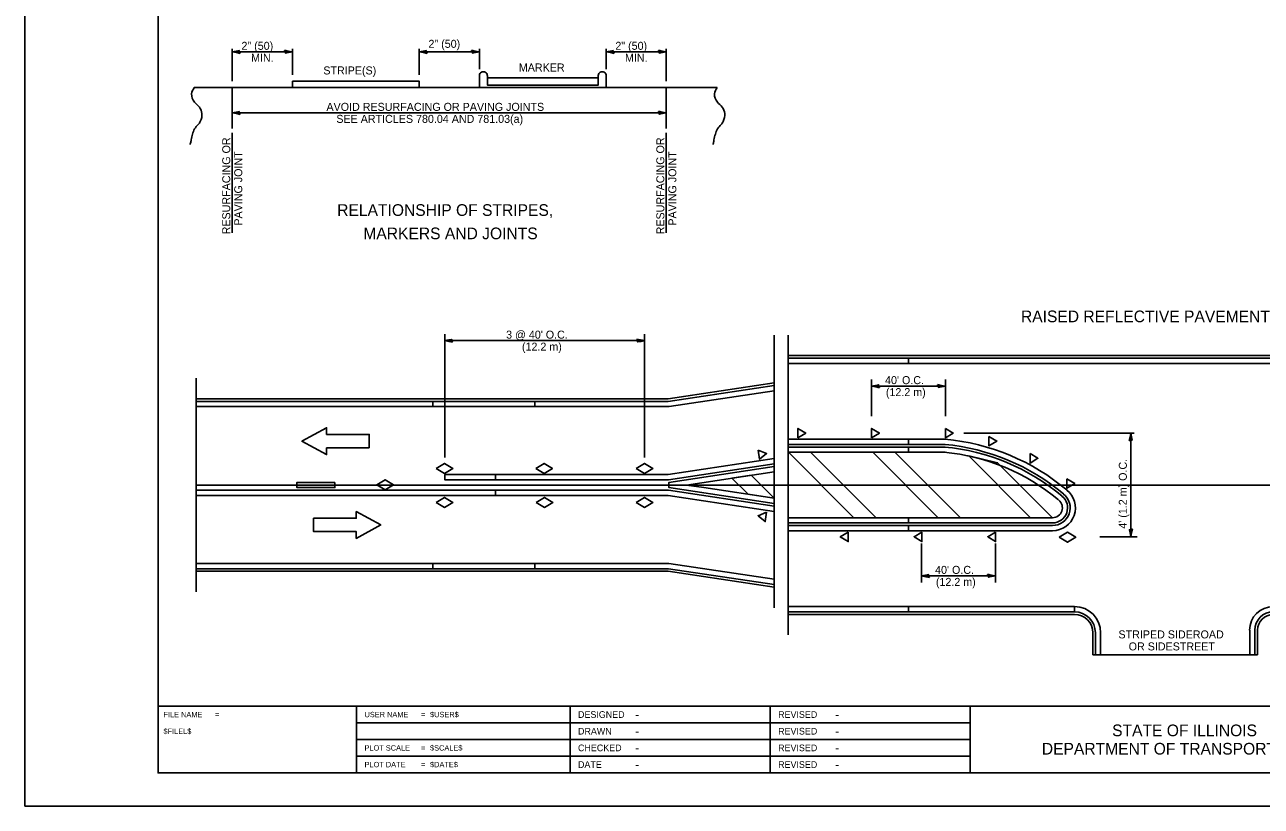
# Model space of a CAD drawing. Extents: x 100068 to 100255, y 99000 to 99022.
# Drawn here: x 100068 to 100086.54, y 99000 to 99011.71 of the extents above; entities that cross this region are included whole.
import ezdxf

# ---------------------------------------------------------------- set-up
doc = ezdxf.new("R2010")
doc.units = 0
for name, color, linetype in [('Alignment_EX_50 Centerline', 7, 'Continuous'), ('Design_PR_PMK Symbols', 7, 'Continuous'), ('Design_PR_Roadway Dimensions', 7, 'Continuous'), ('Design_PR_Roadway Notes', 7, 'Continuous'), ('Sheets_50 Reference Boundary', 7, 'Continuous'), ('Sheets_General Details', 7, 'Continuous'), ('Sheets_Printer Plotting Border', 7, 'Continuous'), ('Stage_Construction Traffic Control', 7, 'Continuous'), ('Topo_EOP', 7, 'Continuous')]:
    doc.layers.add(name, color=color, linetype=linetype)

msp = doc.modelspace()

# ---------------------------------------------------------------- linework, layer by layer
at = {"layer": 'Alignment_EX_50 Centerline'}
msp.add_line((100070.568, 99004.815), (100101.128, 99004.815), dxfattribs=at)
at = {"layer": 'Design_PR_PMK Symbols'}
for p, q in [((100074.816, 99010.773), (100074.816, 99010.951)), ((100074.935, 99010.951), (100074.935, 99010.809)), ((100076.597, 99010.809), (100076.597, 99010.951)), ((100076.716, 99010.951), (100076.716, 99010.773)), ((100076.716, 99010.951), (100076.716, 99010.951)), ((100076.716, 99010.773), (100074.816, 99010.773)), ((100074.935, 99010.809), (100076.597, 99010.809)), ((100081.249, 99005.423), (100081.249, 99005.501)), ((100081.249, 99005.501), (100081.8, 99005.501)), ((100081.8, 99005.423), (100081.249, 99005.423)), ((100081.249, 99005.305), (100081.249, 99005.383)), ((100081.249, 99005.383), (100081.8, 99005.383)), ((100081.793, 99005.423), (100081.8, 99005.423)), ((100081.8, 99005.305), (100081.249, 99005.305)), ((100081.249, 99004.247), (100081.249, 99004.325)), ((100081.249, 99004.325), (100083.407, 99004.325)), ((100083.407, 99004.247), (100081.249, 99004.247)), ((100081.249, 99004.129), (100081.249, 99004.208)), ((100081.249, 99004.208), (100083.407, 99004.208)), ((100083.407, 99004.129), (100081.249, 99004.129)), ((100083.737, 99002.915), (100083.737, 99002.993)), ((100084.051, 99002.27), (100084.051, 99002.601)), ((100084.129, 99002.601), (100084.129, 99002.27)), ((100086.363, 99002.27), (100086.363, 99002.64)), ((100086.441, 99002.64), (100086.441, 99002.27)), ((100084.129, 99002.27), (100084.051, 99002.27)), ((100086.441, 99002.27), (100086.363, 99002.27))]:
    msp.add_line(p, q, dxfattribs=at)
for points in [[(100074.935, 99010.916), (100076.597, 99010.916), (100076.597, 99010.809), (100074.935, 99010.809)], [(100072.013, 99010.868), (100073.913, 99010.868), (100073.913, 99010.773), (100072.013, 99010.773)], [(100081.249, 99006.715), (100079.442, 99006.715), (100079.442, 99006.637), (100081.249, 99006.637)], [(100081.249, 99006.716), (100092.476, 99006.716), (100092.476, 99006.637), (100081.249, 99006.637)], [(100079.233, 99006.308), (100079.233, 99006.228), (100077.663, 99005.992), (100075.647, 99005.991), (100075.647, 99006.069), (100077.648, 99006.069)], [(100074.119, 99006.069), (100070.568, 99006.069), (100070.568, 99005.991), (100074.119, 99005.991)], [(100074.119, 99006.069), (100075.647, 99006.069), (100075.647, 99005.991), (100074.119, 99005.991)], [(100079.59, 99005.523), (100079.59, 99005.664), (100079.707, 99005.594)], [(100080.695, 99005.523), (100080.695, 99005.664), (100080.813, 99005.594)], [(100081.801, 99005.664), (100081.918, 99005.594), (100081.801, 99005.523)], [(100082.455, 99005.543), (100082.573, 99005.473), (100082.455, 99005.402)], [(100081.249, 99005.501), (100079.442, 99005.501), (100079.442, 99005.422), (100081.249, 99005.422)], [(100081.249, 99005.383), (100079.442, 99005.383), (100079.442, 99005.305), (100081.249, 99005.305)], [(100079.233, 99005.211), (100079.233, 99005.131), (100077.651, 99004.894), (100075.059, 99004.894), (100075.059, 99004.972), (100077.646, 99004.972)], [(100078.995, 99005.339), (100079.121, 99005.287), (100079.016, 99005.2)], [(100079.449, 99005.305), (100079.779, 99005.305), (100080.759, 99004.326), (100080.428, 99004.325)], [(100080.712, 99005.305), (100081.042, 99005.305), (100082.022, 99004.326), (100081.691, 99004.325)], [(100082.153, 99005.25), (100082.584, 99005.149), (100083.407, 99004.325), (100083.076, 99004.325)], [(100083.071, 99005.286), (100083.189, 99005.215), (100083.071, 99005.145)], [(100074.169, 99005.064), (100074.295, 99005.139), (100074.419, 99005.064), (100074.295, 99004.989)], [(100074.296, 99004.972), (100075.059, 99004.972), (100075.059, 99004.894), (100074.296, 99004.894)], [(100075.66, 99005.064), (100075.786, 99005.139), (100075.91, 99005.064), (100075.786, 99004.989)], [(100077.166, 99005.064), (100077.292, 99005.139), (100077.416, 99005.064), (100077.292, 99004.989)], [(100079.233, 99005.092), (100079.233, 99005.013), (100077.92, 99004.815), (100078.181, 99004.776), (100079.233, 99004.618), (100079.233, 99004.538), (100077.657, 99004.776), (100077.657, 99004.855)], [(100072.649, 99004.854), (100072.081, 99004.854), (100072.081, 99004.776), (100072.649, 99004.776)], [(100073.278, 99004.819), (100073.404, 99004.893), (100073.528, 99004.819), (100073.404, 99004.744)], [(100078.602, 99004.918), (100078.889, 99004.961), (100079.233, 99004.618), (100078.843, 99004.676)], [(100083.622, 99004.91), (100083.74, 99004.84), (100083.622, 99004.769)], [(100070.568, 99004.737), (100075.059, 99004.737), (100075.059, 99004.658), (100070.568, 99004.658)], [(100074.169, 99004.555), (100074.295, 99004.629), (100074.419, 99004.555), (100074.295, 99004.48)], [(100079.233, 99004.499), (100079.233, 99004.42), (100077.646, 99004.658), (100075.059, 99004.658), (100075.059, 99004.737), (100077.651, 99004.737)], [(100075.668, 99004.555), (100075.793, 99004.629), (100075.918, 99004.555), (100075.794, 99004.48)], [(100077.166, 99004.555), (100077.292, 99004.629), (100077.416, 99004.555), (100077.292, 99004.48)], [(100079.121, 99004.407), (100078.994, 99004.355), (100079.1, 99004.268)], [(100081.249, 99004.325), (100079.442, 99004.325), (100079.442, 99004.247), (100081.249, 99004.247)], [(100079.442, 99004.208), (100081.249, 99004.208), (100081.249, 99004.129), (100079.442, 99004.129)], [(100080.344, 99004.109), (100080.344, 99003.968), (100080.226, 99004.038)], [(100081.449, 99004.109), (100081.449, 99003.968), (100081.331, 99004.039)], [(100082.554, 99004.109), (100082.554, 99003.968), (100082.436, 99004.039)], [(100083.506, 99004.033), (100083.631, 99004.107), (100083.755, 99004.033), (100083.631, 99003.958)], [(100074.119, 99003.561), (100070.568, 99003.561), (100070.568, 99003.639), (100074.119, 99003.639)], [(100074.119, 99003.639), (100075.647, 99003.639), (100075.647, 99003.561), (100074.119, 99003.561)], [(100079.233, 99003.402), (100079.233, 99003.323), (100077.649, 99003.561), (100075.647, 99003.561), (100075.647, 99003.639), (100077.654, 99003.639)], [(100079.442, 99002.993), (100081.249, 99002.993), (100081.249, 99002.915), (100079.442, 99002.915)], [(100083.737, 99002.993), (100081.249, 99002.993), (100081.249, 99002.915), (100083.737, 99002.915)]]:
    msp.add_lwpolyline(points, close=True, dxfattribs=at)
for centre, radius, start, end in [((100074.875, 99010.951), 0.0594, 359.9879, 180), ((100076.657, 99010.951), 0.0594, 359.9879, 180), ((100081.498, 99002.216), 3.182, 49.9257, 84.7468), ((100081.498, 99002.216), 3.221, 49.9257, 84.7468), ((100081.498, 99002.216), 3.299, 49.9257, 84.7468), ((100081.498, 99002.216), 3.104, 49.9257, 84.7468), ((100083.407, 99004.473), 0.343, 270, 51.1264), ((100083.407, 99004.473), 0.265, 270, 51.1264), ((100083.407, 99004.473), 0.226, 270, 51.1264), ((100083.407, 99004.473), 0.148, 270, 51.1264), ((100083.737, 99002.601), 0.392, 0, 90), ((100086.715, 99002.64), 0.353, 90, 180), ((100083.737, 99002.601), 0.313, 0, 90), ((100086.715, 99002.64), 0.274, 90, 180)]:
    msp.add_arc(centre, radius, start, end, dxfattribs=at)
at = {"layer": 'Design_PR_Roadway Notes'}
for p, q in [((100071.111, 99010.868), (100071.111, 99011.355)), ((100071.111, 99011.308), (100072.013, 99011.308)), ((100072.013, 99010.963), (100072.013, 99011.355)), ((100073.913, 99010.963), (100073.913, 99011.355)), ((100073.913, 99011.308), (100074.816, 99011.308)), ((100074.816, 99011.046), (100074.816, 99011.355)), ((100076.716, 99011.046), (100076.716, 99011.355)), ((100076.716, 99011.308), (100077.618, 99011.308)), ((100077.618, 99010.868), (100077.618, 99011.355)), ((100071.111, 99010.393), (100077.618, 99010.393)), ((100071.111, 99008.596), (100071.111, 99010.092)), ((100077.618, 99008.596), (100077.618, 99010.092)), ((100074.296, 99007.076), (100074.296, 99005.227)), ((100077.293, 99007.076), (100077.293, 99005.227)), ((100079.233, 99007.062), (100079.233, 99002.972)), ((100079.442, 99007.062), (100079.442, 99002.569)), ((100074.296, 99006.979), (100077.293, 99006.979)), ((100070.568, 99006.415), (100070.568, 99003.215)), ((100080.695, 99006.395), (100080.695, 99005.846)), ((100081.804, 99006.297), (100080.695, 99006.297)), ((100081.804, 99006.395), (100081.804, 99005.846)), ((100082.08, 99005.594), (100084.631, 99005.594)), ((100084.581, 99004.039), (100084.581, 99005.594)), ((100081.445, 99003.355), (100081.445, 99003.936)), ((100082.554, 99003.355), (100082.554, 99003.936)), ((100084.118, 99004.039), (100084.676, 99004.039)), ((100081.445, 99003.453), (100082.554, 99003.453))]:
    msp.add_line(p, q, dxfattribs=at)
for points in [[(100071.23, 99011.283), (100071.22, 99011.306), (100071.216, 99011.327), (100071.17, 99011.318), (100071.111, 99011.308), (100071.174, 99011.296)], [(100071.895, 99011.332), (100071.904, 99011.31), (100071.908, 99011.288), (100071.954, 99011.297), (100072.013, 99011.308), (100071.95, 99011.319)], [(100074.032, 99011.283), (100074.022, 99011.306), (100074.019, 99011.327), (100073.973, 99011.318), (100073.913, 99011.308), (100073.977, 99011.296)], [(100074.697, 99011.332), (100074.707, 99011.31), (100074.71, 99011.288), (100074.756, 99011.297), (100074.816, 99011.308), (100074.752, 99011.319)], [(100076.835, 99011.283), (100076.825, 99011.306), (100076.821, 99011.327), (100076.775, 99011.318), (100076.716, 99011.308), (100076.779, 99011.296)], [(100077.5, 99011.332), (100077.509, 99011.31), (100077.513, 99011.288), (100077.559, 99011.297), (100077.618, 99011.308), (100077.555, 99011.319)], [(100071.23, 99010.368), (100071.22, 99010.391), (100071.216, 99010.413), (100071.17, 99010.403), (100071.111, 99010.393), (100071.174, 99010.382)], [(100077.5, 99010.418), (100077.509, 99010.395), (100077.513, 99010.373), (100077.559, 99010.383), (100077.618, 99010.393), (100077.555, 99010.405)], [(100074.415, 99006.954), (100074.405, 99006.977), (100074.402, 99006.998), (100074.356, 99006.989), (100074.296, 99006.979), (100074.36, 99006.967)], [(100077.174, 99007.003), (100077.184, 99006.981), (100077.188, 99006.959), (100077.234, 99006.968), (100077.293, 99006.979), (100077.23, 99006.99)], [(100080.814, 99006.272), (100080.804, 99006.295), (100080.8, 99006.317), (100080.754, 99006.307), (100080.695, 99006.297), (100080.758, 99006.285)], [(100081.685, 99006.322), (100081.695, 99006.299), (100081.698, 99006.277), (100081.744, 99006.287), (100081.804, 99006.297), (100081.74, 99006.308)], [(100084.556, 99005.475), (100084.579, 99005.485), (100084.6, 99005.489), (100084.591, 99005.535), (100084.581, 99005.594), (100084.569, 99005.531)], [(100084.605, 99004.157), (100084.583, 99004.148), (100084.561, 99004.144), (100084.57, 99004.098), (100084.581, 99004.039), (100084.592, 99004.102)], [(100081.564, 99003.428), (100081.554, 99003.451), (100081.55, 99003.473), (100081.504, 99003.463), (100081.445, 99003.453), (100081.508, 99003.441)], [(100082.435, 99003.478), (100082.445, 99003.455), (100082.448, 99003.433), (100082.494, 99003.443), (100082.554, 99003.453), (100082.49, 99003.464)]]:
    msp.add_lwpolyline(points, close=True, dxfattribs=at)
at = {"layer": 'Sheets_50 Reference Boundary'}
msp.add_lwpolyline([(100070, 99021.5), (100101.5, 99021.5), (100101.5, 99001.5), (100070, 99001.5)], close=True, dxfattribs=at)
at = {"layer": 'Sheets_General Details'}
for p, q in [((100068, 99022), (100068, 99000)), ((100070, 99001.5), (100101.5, 99001.5)), ((100072.974, 99001.5), (100072.974, 99000.5)), ((100076.174, 99001.5), (100076.174, 99000.5)), ((100079.174, 99001.5), (100079.174, 99000.5)), ((100082.174, 99001.5), (100082.174, 99000.5)), ((100072.974, 99001.25), (100082.174, 99001.25)), ((100072.974, 99001), (100082.174, 99001)), ((100072.974, 99000.75), (100082.174, 99000.75)), ((100102, 99000), (100068, 99000))]:
    msp.add_line(p, q, dxfattribs=at)
msp.add_lwpolyline([(100070, 99021.5), (100101.5, 99021.5), (100101.5, 99000.5), (100070, 99000.5)], close=True, dxfattribs=at)
at = {"layer": 'Sheets_Printer Plotting Border'}
msp.add_lwpolyline([(100068, 99000), (100102, 99000), (100102, 99022), (100068, 99022)], close=True, dxfattribs=at)
at = {"layer": 'Stage_Construction Traffic Control'}
for points in [[(100073.164, 99005.371), (100073.164, 99005.573), (100072.526, 99005.573), (100072.526, 99005.673), (100072.156, 99005.472), (100072.526, 99005.27), (100072.526, 99005.371)], [(100072.331, 99004.318), (100072.331, 99004.116), (100072.969, 99004.116), (100072.969, 99004.015), (100073.338, 99004.217), (100072.969, 99004.418), (100072.969, 99004.318)]]:
    msp.add_lwpolyline(points, close=True, dxfattribs=at)
at = {"layer": 'Topo_EOP'}
for p, q in [((100070.541, 99010.773), (100078.378, 99010.773)), ((100071.111, 99010.773), (100071.111, 99010.16)), ((100077.618, 99010.773), (100077.618, 99010.16)), ((100079.442, 99006.755), (100092.476, 99006.755)), ((100077.646, 99006.108), (100079.233, 99006.347)), ((100070.568, 99006.108), (100073.727, 99006.108)), ((100073.727, 99006.108), (100075.059, 99006.108)), ((100075.059, 99006.108), (100077.646, 99006.108)), ((100070.568, 99003.522), (100074.119, 99003.522)), ((100074.119, 99003.522), (100075.059, 99003.522)), ((100075.059, 99003.522), (100077.646, 99003.522)), ((100077.646, 99003.522), (100079.233, 99003.283)), ((100079.442, 99002.875), (100083.737, 99002.875)), ((100084.011, 99002.601), (100084.011, 99002.27)), ((100086.48, 99002.64), (100086.48, 99002.27)), ((100084.011, 99002.27), (100086.48, 99002.27))]:
    msp.add_line(p, q, dxfattribs=at)
for centre, radius, start, end in [((100083.737, 99002.601), 0.274, 0, 90), ((100086.715, 99002.64), 0.235, 90, 180)]:
    msp.add_arc(centre, radius, start, end, dxfattribs=at)
for points in [[(100070.541, 99010.773), (100070.502, 99010.677), (100070.545, 99010.555), (100070.618, 99010.48), (100070.656, 99010.385), (100070.632, 99010.264), (100070.602, 99010.218), (100070.545, 99010.153), (100070.516, 99010.075), (100070.494, 99009.988), (100070.486, 99009.94), (100070.475, 99009.918)], [(100078.378, 99010.773), (100078.34, 99010.677), (100078.383, 99010.555), (100078.456, 99010.48), (100078.494, 99010.385), (100078.469, 99010.264), (100078.44, 99010.218), (100078.383, 99010.153), (100078.353, 99010.075), (100078.332, 99009.988), (100078.324, 99009.94), (100078.313, 99009.918)]]:
    msp.add_spline(points, degree=3, dxfattribs=at)

# ---------------------------------------------------------------- texts
at = {"layer": 'Design_PR_Roadway Dimensions'}
for s, p in [('2" (50)', (100071.249, 99011.338)), ('2" (50)', (100074.052, 99011.368)), ('2" (50)', (100076.854, 99011.338)), ('MIN.', (100071.393, 99011.158)), ('MIN.', (100076.998, 99011.158)), ("3 @ 40' O.C.", (100075.216, 99007.009)), ('(12.2 m)', (100075.454, 99006.829)), ("40' O.C.", (100080.897, 99006.327)), ('(12.2 m)', (100080.909, 99006.147)), ("40' O.C.", (100081.647, 99003.483)), ('(12.2 m)', (100081.659, 99003.303))]:
    msp.add_text(s, height=0.12, dxfattribs=at).set_placement(p)
msp.add_text("4' (1.2 m) O.C.", height=0.12, rotation=90, dxfattribs=at).set_placement((100084.521, 99004.16))
at = {"layer": 'Design_PR_Roadway Notes'}
for s, height, p in [('STRIPE(S)', 0.12, (100072.476, 99010.969)), ('MARKER', 0.12, (100075.407, 99011.013)), ('AVOID RESURFACING OR PAVING JOINTS', 0.12, (100072.523, 99010.423)), ('SEE ARTICLES 780.04 AND 781.03(a)', 0.12, (100072.671, 99010.243)), ('RELATIONSHIP OF STRIPES,', 0.175, (100072.684, 99008.849)), ('MARKERS AND JOINTS', 0.175, (100073.076, 99008.499)), ('RAISED REFLECTIVE PAVEMENT MARKERS', 0.175, (100082.934, 99007.255)), ('STRIPED SIDEROAD', 0.12, (100084.396, 99002.516)), ('OR SIDESTREET', 0.12, (100084.549, 99002.336))]:
    msp.add_text(s, height=height, dxfattribs=at).set_placement(p)
for s, p in [('RESURFACING OR', (100071.081, 99008.572)), ('RESURFACING OR', (100077.588, 99008.572)), ('PAVING JOINT', (100071.261, 99008.703)), ('PAVING JOINT', (100077.768, 99008.703))]:
    msp.add_text(s, height=0.12, rotation=90, dxfattribs=at).set_placement(p)
at = {"layer": 'Sheets_General Details'}
for s, p in [('FILE NAME', (100070.08, 99001.335)), ('=', (100070.852, 99001.335)), ('USER NAME', (100073.094, 99001.335)), ('=', (100073.942, 99001.335)), ('$USER$', (100074.076, 99001.335)), ('$FILEL$', (100070.08, 99001.085)), ('PLOT SCALE', (100073.094, 99000.835)), ('$SCALE$', (100074.076, 99000.835)), ('=', (100073.942, 99000.835)), ('PLOT DATE', (100073.094, 99000.585)), ('=', (100073.942, 99000.585)), ('$DATE$', (100074.076, 99000.585))]:
    msp.add_text(s, height=0.08, rotation=360, dxfattribs=at).set_placement(p)
for s, height, p in [('DESIGNED', 0.1, (100076.294, 99001.325)), ('-', 0.14, (100077.148, 99001.305)), ('REVISED', 0.1, (100079.294, 99001.325)), ('-', 0.14, (100080.148, 99001.305)), ('DRAWN', 0.1, (100076.294, 99001.075)), ('-', 0.14, (100077.148, 99001.055)), ('REVISED', 0.1, (100079.294, 99001.075)), ('-', 0.14, (100080.148, 99001.055)), ('STATE OF ILLINOIS', 0.175, (100084.301, 99001.05)), ('CHECKED', 0.1, (100076.294, 99000.825)), ('REVISED', 0.1, (100079.294, 99000.825)), ('DEPARTMENT OF TRANSPORTATION', 0.175, (100083.247, 99000.775)), ('-', 0.14, (100077.148, 99000.805)), ('-', 0.14, (100080.148, 99000.805)), ('DATE', 0.1, (100076.294, 99000.575)), ('-', 0.14, (100077.148, 99000.555)), ('REVISED', 0.1, (100079.294, 99000.575)), ('-', 0.14, (100080.148, 99000.555))]:
    msp.add_text(s, height=height, dxfattribs=at).set_placement(p)

doc.saveas('drawing.dxf')
